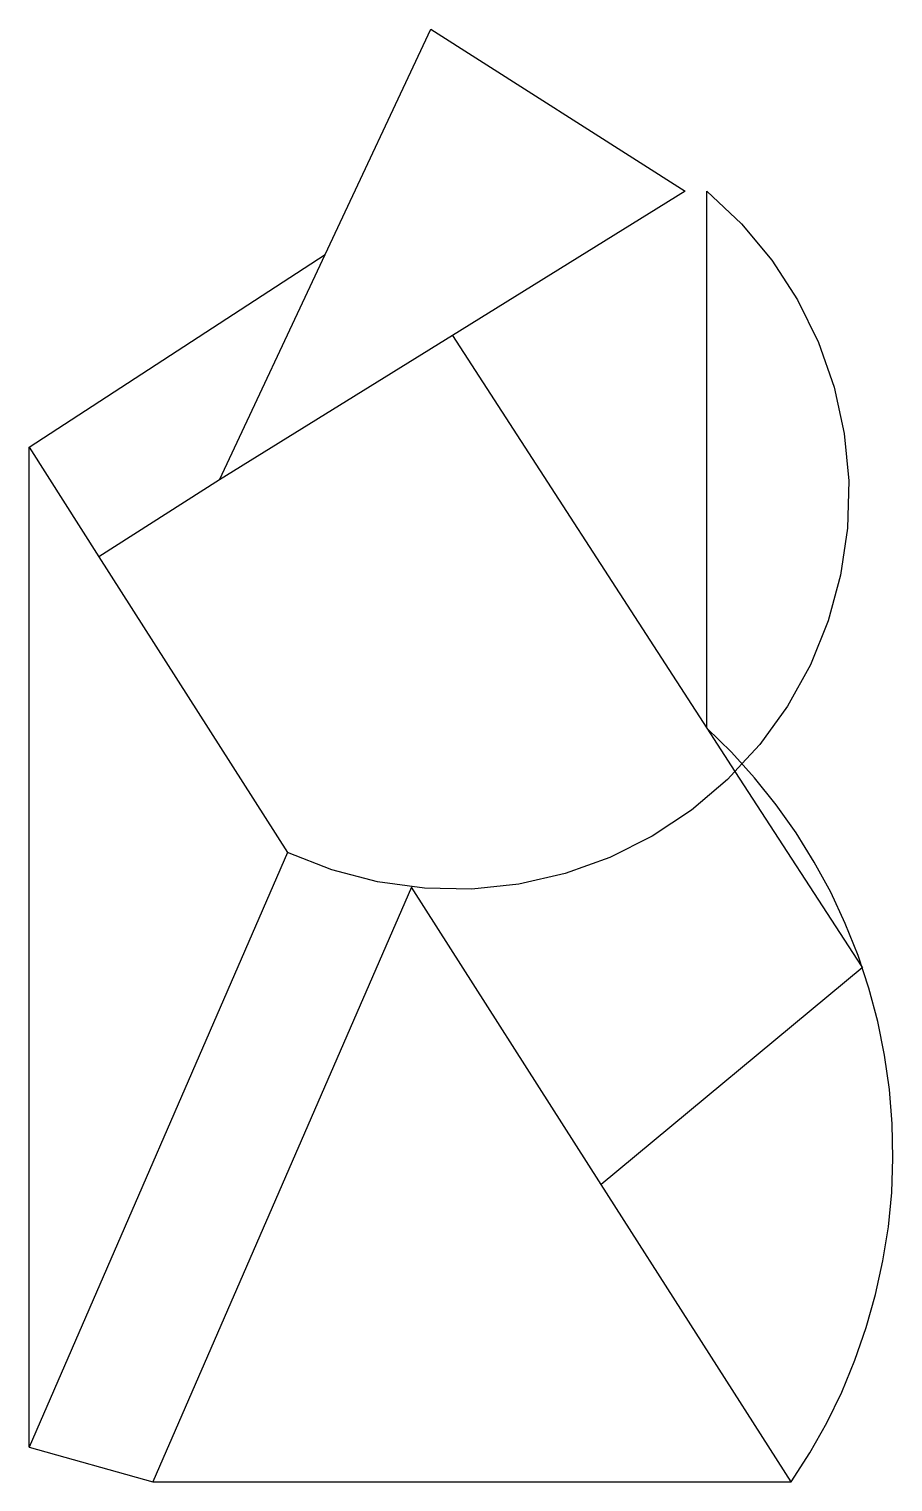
# Model space of a CAD drawing. Header units: millimetres. Extents: x 159.65 to 165.45, y -152.24 to -142.5.
import ezdxf

# ---------------------------------------------------------------- set-up
doc = ezdxf.new("R2010")
doc.units = ezdxf.units.MM

msp = doc.modelspace()

# ---------------------------------------------------------------- linework, layer by layer
for points in [[(162.4919, -144.557), (160.9303, -145.5234), (161.6387, -144.0135), (162.3472, -142.5035), (164.0536, -143.5906), (162.4919, -144.557), (164.1986, -147.187), (164.1986, -143.5906), (164.4299, -143.8081), (164.6335, -144.0518), (164.8063, -144.3181), (164.9461, -144.6033), (165.0506, -144.9031), (165.1185, -145.2133), (165.1487, -145.5294), (165.1408, -145.8468), (165.0949, -146.161), (165.0117, -146.4675), (164.8923, -146.7617), (164.7386, -147.0396), (164.5527, -147.297), (164.4334, -147.4261), (164.3372, -147.5302), (164.0954, -147.736), (163.8306, -147.9113), (163.5468, -148.0536), (163.2479, -148.1609), (162.9384, -148.2316), (162.6226, -148.2647), (162.3051, -148.2597), (161.9905, -148.2167), (161.6833, -148.1362), (161.388, -148.0196), (159.6545, -152.005), (159.6545, -145.3055), (160.123, -146.039), (161.388, -148.0196), (159.6545, -152.005), (160.4841, -152.2369), (164.7629, -152.2369), (163.4902, -150.2442), (162.2176, -148.2516), (160.4841, -152.2369)], [(159.6545, -145.3055), (161.6387, -144.0135)], [(160.9303, -145.5234), (160.123, -146.039)], [(164.7629, -152.2369), (164.8879, -152.0429), (165.0011, -151.8419), (165.1022, -151.6344), (165.1908, -151.4213), (165.2666, -151.2033), (165.3292, -150.9813), (165.3786, -150.7558), (165.4145, -150.5279), (165.4368, -150.2982), (165.4454, -150.0676), (165.4403, -149.8369), (165.4215, -149.6069), (165.3891, -149.3784), (165.3432, -149.1522), (165.2839, -148.9292), (165.2114, -148.7101), (165.1261, -148.4957), (165.0282, -148.2867), (164.918, -148.084), (164.796, -147.8881), (164.6625, -147.6998), (164.5182, -147.5198), (164.3633, -147.3487), (164.1986, -147.187), (164.3866, -147.4768), (165.2368, -148.787), (165.2403, -148.7924), (165.239, -148.7935), (163.4902, -150.2442)]]:
    msp.add_lwpolyline(points)

doc.saveas('drawing.dxf')
